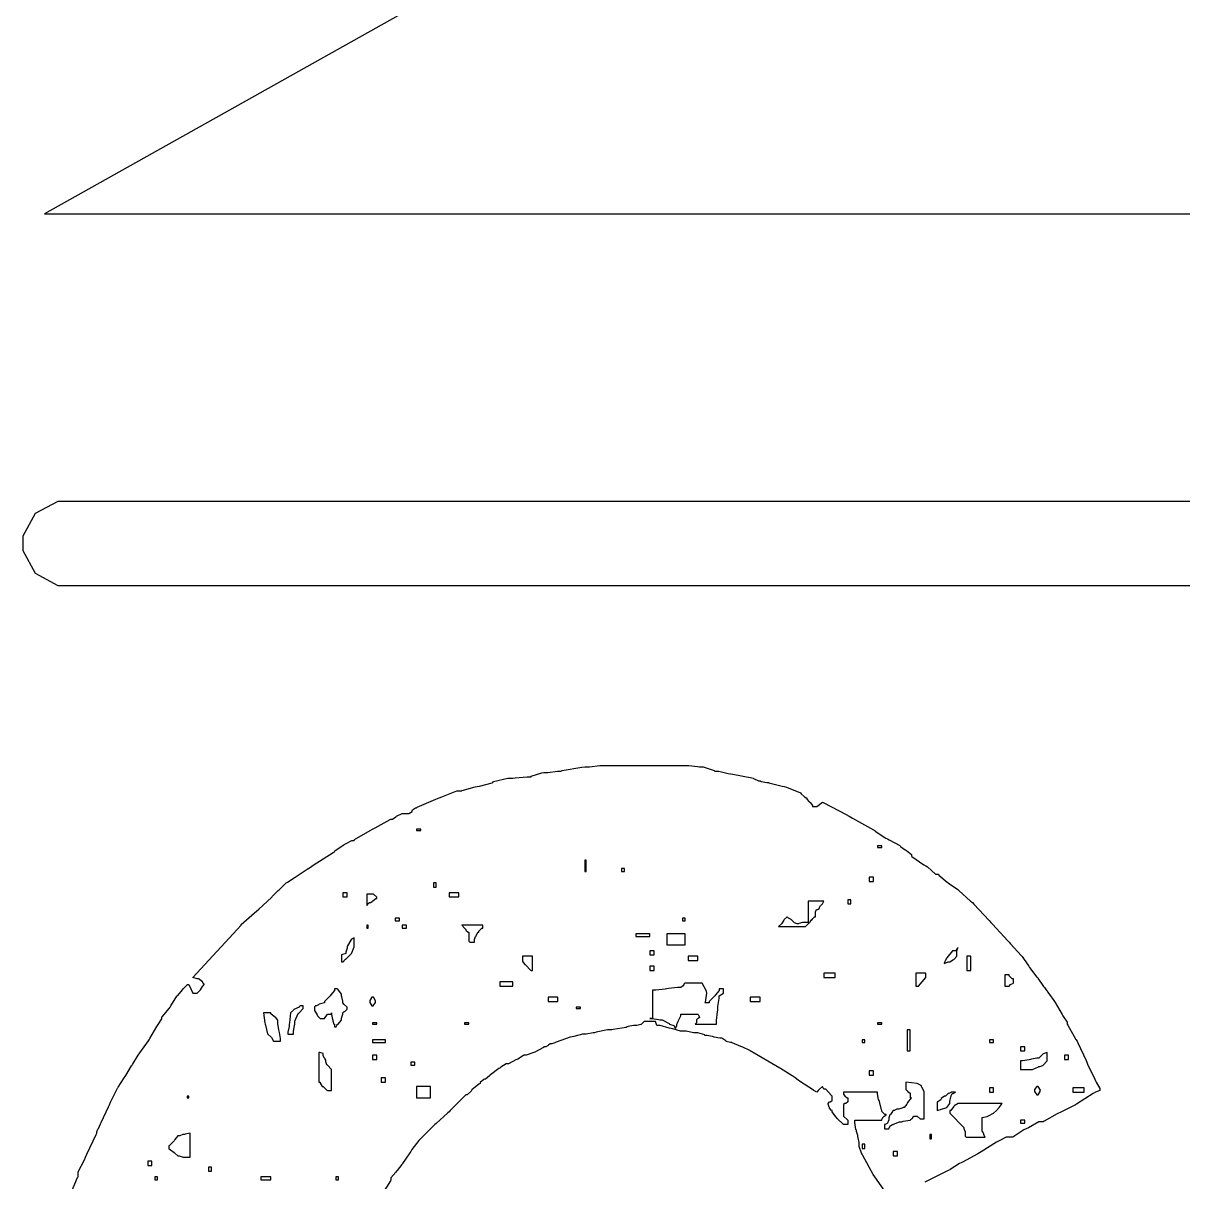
# Model space of a CAD drawing. Extents: x 114 to 248, y 19 to 327.
# Drawn here: x 124.18 to 153.1, y 134 to 162.91 of the extents above; entities that cross this region are included whole.
import ezdxf

# ---------------------------------------------------------------- set-up
doc = ezdxf.new("R2010")
doc.units = 0
doc.header["$MEASUREMENT"] = 0

msp = doc.modelspace()

# ---------------------------------------------------------------- linework, layer by layer
at = {"color": 32}
msp.add_lwpolyline([(229.199, 164.112), (229.446, 181.751), (234.208, 184.433), (239.113, 187.149), (125.13, 187.149), (129.752, 184.433), (134.902, 181.364), (134.691, 163.759), (124.707, 158.151), (173.426, 158.151), (184.01, 164.112), (193.992, 158.151), (239.254, 158.151), (229.199, 164.112)], close=True, dxfattribs=at)
at = {"color": 40}
msp.add_lwpolyline([(166.158, 148.872), (125.236, 148.872), (125.047, 148.872), (124.481, 149.177), (124.178, 149.743), (124.178, 149.931), (124.178, 150.119), (124.481, 150.686), (125.047, 150.989), (125.236, 150.989), (166.158, 150.989), (166.346, 150.989), (166.912, 150.686), (167.217, 150.119), (167.217, 149.931), (167.217, 149.743), (166.912, 149.177), (166.346, 148.872), (166.158, 148.872)], close=True, dxfattribs=at)
at = {"color": 7}
for points in [[(125.359, 133.695), (125.535, 134.109), (125.553, 134.126), (125.553, 134.25), (125.703, 134.55), (125.729, 134.621), (125.764, 134.691), (125.994, 135.186), (126.012, 135.22), (126.012, 135.248), (126.038, 135.318), (126.048, 135.326), (126.056, 135.336), (126.109, 135.45), (126.118, 135.467), (126.126, 135.485), (126.303, 135.873), (126.33, 135.926), (126.357, 135.988), (126.532, 136.34), (126.541, 136.349), (126.55, 136.367), (126.699, 136.597), (126.717, 136.631), (126.734, 136.659), (126.876, 136.896), (126.894, 136.914), (126.902, 136.931), (127.043, 137.16), (127.07, 137.195), (127.087, 137.222), (127.299, 137.521), (127.317, 137.547), (127.335, 137.575), (127.511, 137.874), (127.529, 137.9), (127.546, 137.928), (127.635, 138.067), (127.635, 138.113), (127.643, 138.122), (127.82, 138.325), (127.846, 138.359), (127.864, 138.395), (128.013, 138.634), (128.022, 138.642), (128.031, 138.651), (128.147, 138.792), (128.165, 138.818), (128.181, 138.836), (128.273, 138.924), (128.305, 138.924), (128.411, 138.712), (128.517, 138.712), (128.588, 138.782), (128.596, 138.792), (128.648, 138.88), (128.658, 138.888), (128.694, 138.924), (128.694, 138.934), (128.666, 138.958), (128.658, 138.958), (128.658, 138.986), (128.57, 139.057), (128.552, 139.065), (128.516, 139.065), (128.411, 139.101), (128.411, 139.101), (129.61, 140.406), (129.618, 140.424), (129.945, 140.714), (129.999, 140.758), (130.051, 140.802), (130.369, 141.095), (130.387, 141.111), (130.395, 141.129), (130.536, 141.271), (130.564, 141.288), (130.58, 141.305), (130.73, 141.456), (130.74, 141.464), (130.766, 141.482), (130.959, 141.606), (131.259, 141.8), (131.34, 141.853), (131.41, 141.906), (131.911, 142.223), (131.939, 142.24), (131.947, 142.258), (132.158, 142.399), (132.185, 142.416), (132.212, 142.434), (132.377, 142.522), (132.432, 142.522), (132.441, 142.54), (132.829, 142.77), (132.891, 142.805), (132.952, 142.832), (133.332, 143.043), (133.35, 143.051), (133.385, 143.051), (133.473, 143.113), (133.49, 143.122), (133.508, 143.131), (133.633, 143.192), (133.633, 143.192), (133.773, 143.192), (133.799, 143.192), (133.879, 143.246), (133.879, 143.264), (133.887, 143.281), (133.96, 143.334), (133.985, 143.334), (134.002, 143.352), (134.469, 143.554), (134.549, 143.581), (134.619, 143.608), (134.99, 143.757), (135.114, 143.757), (135.122, 143.766), (135.449, 143.855), (135.503, 143.863), (135.555, 143.873), (135.872, 143.961), (135.89, 143.969), (135.906, 143.987), (136.265, 144.074), (136.385, 144.074), (136.445, 144.084), (136.743, 144.11), (136.842, 144.11), (136.85, 144.128), (137.116, 144.207), (137.16, 144.216), (137.265, 144.216), (137.503, 144.25), (137.583, 144.25), (137.618, 144.268), (138.111, 144.348), (138.183, 144.356), (138.297, 144.356), (138.555, 144.392), (138.642, 144.392), (140.688, 144.392), (140.776, 144.392), (140.997, 144.366), (141.041, 144.356), (141.137, 144.356), (141.41, 144.268), (141.428, 144.25), (141.525, 144.25), (141.755, 144.19), (141.817, 144.18), (141.877, 144.172), (142.346, 144.084), (142.382, 144.074), (142.39, 144.066), (142.515, 144.004), (142.558, 144.004), (142.584, 143.995), (142.722, 143.969), (142.769, 143.969), (142.777, 143.961), (143.104, 143.873), (143.158, 143.863), (143.21, 143.847), (143.563, 143.705), (143.581, 143.687), (143.651, 143.617), (143.659, 143.608), (143.705, 143.581), (143.721, 143.581), (143.721, 143.554), (143.783, 143.484), (143.793, 143.474), (143.801, 143.466), (143.863, 143.393), (143.863, 143.368), (143.969, 143.368), (144.11, 143.474), (144.144, 143.458), (144.7, 143.166), (144.779, 143.122), (144.858, 143.077), (145.387, 142.787), (145.415, 142.769), (145.423, 142.752), (145.689, 142.576), (145.733, 142.558), (145.777, 142.532), (146.04, 142.391), (146.05, 142.382), (146.058, 142.373), (146.173, 142.285), (146.19, 142.276), (146.208, 142.267), (146.333, 142.168), (146.333, 142.133), (146.341, 142.117), (146.641, 141.914), (146.685, 141.887), (146.729, 141.861), (146.933, 141.676), (147.002, 141.676), (147.011, 141.658), (147.223, 141.482), (147.249, 141.464), (147.275, 141.438), (147.487, 141.297), (147.497, 141.288), (147.513, 141.271), (147.806, 141.006), (147.85, 140.971), (147.884, 140.927), (148.271, 140.52), (148.307, 140.476), (148.351, 140.432), (148.73, 140.018), (148.766, 139.983), (148.801, 139.938), (149.067, 139.648), (149.085, 139.63), (149.093, 139.621), (149.233, 139.419), (149.261, 139.383), (149.277, 139.349), (149.454, 139.11), (149.472, 139.101), (149.48, 139.084), (149.62, 138.88), (149.648, 138.854), (149.665, 138.828), (149.877, 138.527), (149.895, 138.501), (149.913, 138.475), (150.089, 138.175), (150.107, 138.148), (150.124, 138.122), (150.213, 137.983), (150.213, 137.936), (150.23, 137.91), (150.432, 137.557), (150.46, 137.513), (150.476, 137.469), (150.688, 137.028), (150.706, 136.984), (150.723, 136.94), (150.901, 136.561), (150.919, 136.525), (150.935, 136.49), (151.025, 136.332), (151.025, 136.278), (150.919, 136.242), (150.865, 136.208), (150.45, 135.944), (150.424, 135.926), (150.388, 135.909), (150.035, 135.731), (150.001, 135.713), (149.965, 135.697), (149.64, 135.52), (149.614, 135.503), (149.508, 135.503), (149.251, 135.352), (149.189, 135.326), (149.135, 135.3), (148.858, 135.114), (148.766, 135.114), (148.694, 135.114), (148.518, 135.026), (148.483, 135.008), (148.448, 134.991), (148.07, 134.753), (148.026, 134.725), (147.982, 134.699), (147.602, 134.497), (147.567, 134.479), (147.531, 134.462), (147.293, 134.312), (147.285, 134.302), (147.249, 134.286), (146.667, 133.993)], [(145.723, 133.685), (145.459, 134.065), (145.415, 134.126), (145.379, 134.188), (145.114, 134.656), (145.098, 134.691), (145.088, 134.718), (145.028, 134.884), (145.028, 134.938), (145.028, 134.982), (145, 135.097), (144.992, 135.114), (144.992, 135.158), (144.956, 135.257), (144.956, 135.29), (144.946, 135.308), (144.921, 135.48), (144.921, 135.537), (145.591, 135.537), (145.591, 135.555), (145.617, 135.607), (145.627, 135.607), (145.627, 135.617), (145.652, 135.643), (145.661, 135.643), (145.661, 135.643), (145.697, 135.671), (145.697, 135.679), (145.67, 135.679), (145.591, 135.757), (145.591, 135.783), (145.582, 135.801), (145.529, 136.005), (145.521, 136.032), (145.511, 136.058), (145.485, 136.197), (145.485, 136.242), (144.639, 136.242), (144.639, 136.208), (144.639, 136.19), (144.665, 136.136), (144.675, 136.136), (144.683, 136.128), (144.728, 136.102), (144.745, 136.102), (144.745, 135.996), (144.735, 135.988), (144.69, 135.96), (144.675, 135.96), (144.665, 135.96), (144.639, 135.935), (144.639, 135.926), (144.639, 135.643), (144.745, 135.537), (144.745, 135.431), (144.639, 135.431), (144.629, 135.441), (144.479, 135.581), (144.463, 135.607), (144.445, 135.625), (144.356, 135.745), (144.356, 135.783), (144.338, 135.783), (144.286, 135.837), (144.286, 135.855), (144.277, 135.865), (144.25, 135.937), (144.25, 135.96), (144.286, 135.996), (144.303, 135.996), (144.347, 136.023), (144.356, 136.032), (144.356, 136.136), (144.329, 136.164), (144.191, 136.313), (144.146, 136.313), (144.11, 136.385), (144.04, 136.313), (144.004, 136.278), (143.969, 136.242), (143.897, 136.278), (143.888, 136.288), (143.535, 136.517), (143.474, 136.561), (143.421, 136.605), (143.068, 136.834), (143.051, 136.842), (142.31, 137.267), (142.3, 137.276), (142.125, 137.363), (142.099, 137.371), (142.072, 137.381), (141.861, 137.469), (141.853, 137.477), (141.817, 137.477), (141.71, 137.505), (141.71, 137.513), (141.701, 137.523), (141.604, 137.583), (141.604, 137.583), (141.551, 137.583), (141.41, 137.611), (141.394, 137.619), (141.366, 137.629), (141.227, 137.654), (141.181, 137.654), (141.181, 137.672), (141.005, 137.716), (140.971, 137.724), (140.891, 137.724), (140.711, 137.76), (140.652, 137.76), (140.572, 137.76), (140.379, 137.822), (140.335, 137.83), (140.291, 137.84), (140.06, 137.9), (139.983, 137.9), (139.947, 138.006), (139.664, 138.006), (139.594, 137.936), (139.584, 137.928), (139.485, 137.9), (139.453, 137.9), (139.399, 137.9), (139.267, 137.875), (139.241, 137.866), (139.214, 137.857), (138.888, 137.805), (138.854, 137.796), (138.748, 137.796), (138.464, 137.734), (138.429, 137.724), (138.394, 137.716), (138.219, 137.69), (138.219, 137.69), (138.13, 137.69), (137.91, 137.629), (137.866, 137.619), (137.822, 137.611), (137.469, 137.487), (137.443, 137.477), (137.433, 137.469), (137.36, 137.443), (137.337, 137.443), (137.319, 137.443), (137.275, 137.416), (137.267, 137.407), (137.267, 137.407), (137.213, 137.371), (137.195, 137.371), (137.16, 137.371), (137.15, 137.355), (136.94, 137.24), (136.914, 137.231), (136.886, 137.222), (136.721, 137.16), (136.665, 137.16), (136.656, 137.152), (136.515, 137.064), (136.489, 137.054), (136.463, 137.046), (136.295, 136.958), (136.278, 136.948), (136.224, 136.948), (136.092, 136.86), (136.066, 136.842), (136.039, 136.826), (135.828, 136.675), (135.819, 136.665), (135.81, 136.649), (135.71, 136.561), (135.679, 136.561), (135.669, 136.553), (135.573, 136.479), (135.573, 136.455), (135.545, 136.438), (135.369, 136.296), (135.36, 136.278), (135.351, 136.262), (135.252, 136.172), (135.22, 136.172), (135.176, 136.128), (134.823, 135.785), (134.797, 135.749), (134.769, 135.723), (134.479, 135.459), (134.444, 135.431), (134.416, 135.405), (134.178, 135.168), (134.162, 135.15), (134.056, 135.044), (134.046, 135.035), (133.87, 134.805), (133.843, 134.761), (133.817, 134.727), (133.641, 134.462), (133.633, 134.444), (133.623, 134.436), (133.508, 134.286), (133.49, 134.268), (133.473, 134.241), (133.35, 134.102), (133.35, 134.056), (133.34, 134.029), (133.077, 133.616)]]:
    msp.add_lwpolyline(points, dxfattribs=at)
for points in [[(133.985, 142.769), (134.092, 142.769), (134.092, 142.805), (133.985, 142.805), (133.985, 142.769)], [(145.485, 142.346), (145.591, 142.346), (145.591, 142.382), (145.485, 142.382), (145.485, 142.346)], [(138.183, 141.746), (138.219, 141.746), (138.219, 142.029), (138.183, 142.029), (138.183, 141.746)], [(139.101, 141.746), (139.171, 141.746), (139.171, 141.817), (139.101, 141.817), (139.101, 141.746)], [(134.408, 141.358), (134.479, 141.358), (134.479, 141.464), (134.408, 141.464), (134.408, 141.358)], [(145.274, 141.5), (145.38, 141.5), (145.38, 141.604), (145.274, 141.604), (145.274, 141.5)], [(132.151, 141.111), (132.256, 141.111), (132.256, 141.217), (132.151, 141.217), (132.151, 141.111)], [(132.751, 140.899), (132.785, 140.935), (132.785, 140.944), (132.811, 140.971), (132.821, 140.971), (132.837, 140.971), (132.882, 140.997), (132.891, 141.005), (132.9, 141.015), (132.973, 141.075), (132.997, 141.075), (132.997, 141.103), (132.917, 141.181), (132.891, 141.181), (132.751, 141.181), (132.751, 140.899)], [(134.797, 141.111), (135.044, 141.111), (135.044, 141.217), (134.797, 141.217), (134.797, 141.111)], [(143.228, 140.618), (143.158, 140.546), (143.148, 140.53), (143.087, 140.442), (143.087, 140.442), (143.015, 140.37), (143.687, 140.37), (143.695, 140.379), (143.783, 140.468), (143.793, 140.476), (143.801, 140.486), (143.847, 140.546), (143.863, 140.546), (143.863, 140.564), (143.915, 140.618), (143.933, 140.618), (143.933, 140.722), (143.933, 140.74), (143.959, 140.794), (143.969, 140.794), (143.986, 140.794), (144.03, 140.82), (144.04, 140.829), (144.04, 140.847), (144.064, 140.899), (144.074, 140.899), (144.11, 140.935), (144.146, 141.005), (143.757, 141.005), (143.757, 140.476), (143.651, 140.476), (143.615, 140.476), (143.518, 140.451), (143.51, 140.442), (143.483, 140.442), (143.412, 140.468), (143.404, 140.476), (143.334, 140.546), (143.264, 140.582), (143.228, 140.618)], [(144.745, 140.935), (144.815, 140.935), (144.815, 141.041), (144.745, 141.041), (144.745, 140.935)], [(133.456, 140.512), (133.562, 140.512), (133.562, 140.582), (133.456, 140.582), (133.456, 140.512)], [(140.618, 140.512), (140.688, 140.512), (140.688, 140.582), (140.618, 140.582), (140.618, 140.512)], [(132.751, 140.335), (132.785, 140.335), (132.785, 140.406), (132.751, 140.406), (132.751, 140.335)], [(133.633, 140.335), (133.739, 140.335), (133.739, 140.406), (133.633, 140.406), (133.633, 140.335)], [(135.184, 140.335), (135.22, 140.299), (135.22, 140.283), (135.272, 140.229), (135.29, 140.229), (135.29, 140.017), (135.29, 140.009), (135.316, 139.983), (135.326, 139.983), (135.431, 139.983), (135.431, 140.017), (135.431, 140.045), (135.457, 140.123), (135.467, 140.123), (135.475, 140.141), (135.52, 140.229), (135.537, 140.229), (135.537, 140.257), (135.616, 140.335), (135.643, 140.335), (135.643, 140.406), (135.114, 140.406), (135.184, 140.335)], [(132.362, 140.053), (132.352, 140.036), (132.264, 139.894), (132.256, 139.876), (132.256, 139.832), (132.221, 139.733), (132.221, 139.7), (132.115, 139.664), (132.115, 139.488), (132.151, 139.488), (132.159, 139.488), (132.185, 139.515), (132.185, 139.524), (132.185, 139.524), (132.212, 139.56), (132.221, 139.56), (132.362, 139.7), (132.37, 139.718), (132.432, 139.864), (132.432, 139.912), (132.432, 139.956), (132.432, 140.056), (132.432, 140.089), (132.362, 140.053)], [(139.453, 140.123), (139.806, 140.123), (139.806, 140.193), (139.453, 140.193), (139.453, 140.123)], [(140.229, 139.912), (140.688, 139.912), (140.688, 140.193), (140.229, 140.193), (140.229, 139.912)], [(139.806, 139.664), (139.912, 139.664), (139.912, 139.77), (139.806, 139.77), (139.806, 139.664)], [(147.497, 139.84), (147.487, 139.84), (147.461, 139.816), (147.461, 139.806), (147.461, 139.806), (147.434, 139.77), (147.425, 139.77), (147.355, 139.77), (147.215, 139.594), (147.205, 139.586), (147.179, 139.524), (147.179, 139.524), (147.169, 139.515), (147.144, 139.453), (147.144, 139.453), (147.249, 139.488), (147.283, 139.488), (147.381, 139.551), (147.391, 139.56), (147.461, 139.63), (147.461, 139.736), (147.461, 139.762), (147.487, 139.84), (147.497, 139.84)], [(136.631, 139.524), (136.631, 139.498), (136.692, 139.427), (136.701, 139.417), (136.71, 139.409), (136.832, 139.287), (136.842, 139.277), (136.878, 139.277), (136.878, 139.63), (136.631, 139.63), (136.631, 139.524)], [(140.758, 139.524), (141.005, 139.524), (141.005, 139.63), (140.758, 139.63), (140.758, 139.524)], [(147.708, 139.277), (147.814, 139.277), (147.814, 139.63), (147.708, 139.63), (147.708, 139.277)], [(139.806, 139.277), (139.912, 139.277), (139.912, 139.383), (139.806, 139.383), (139.806, 139.277)], [(144.146, 139.101), (144.427, 139.101), (144.427, 139.207), (144.146, 139.207), (144.146, 139.101)], [(146.439, 138.888), (146.509, 138.888), (146.685, 139.101), (146.685, 139.207), (146.439, 139.207), (146.439, 138.888)], [(148.66, 138.888), (148.766, 138.888), (148.802, 138.924), (148.872, 138.958), (148.872, 139.065), (148.845, 139.065), (148.766, 139.145), (148.766, 139.171), (148.66, 139.171), (148.66, 138.888)], [(131.869, 138.219), (131.869, 138.175), (131.893, 138.052), (131.903, 138.042), (131.903, 138.016), (131.929, 137.936), (131.939, 137.936), (131.939, 137.866), (131.975, 137.866), (131.983, 137.866), (132.009, 137.92), (132.009, 137.936), (132.035, 137.936), (132.106, 138.026), (132.115, 138.042), (132.115, 138.086), (132.151, 138.186), (132.151, 138.219), (132.185, 138.253), (132.202, 138.253), (132.256, 138.307), (132.256, 138.325), (132.256, 138.359), (132.185, 138.429), (132.151, 138.465), (132.151, 138.509), (132.123, 138.616), (132.115, 138.642), (132.115, 138.686), (132.026, 138.81), (132.009, 138.818), (131.939, 138.818), (131.939, 138.774), (131.849, 138.669), (131.833, 138.642), (131.815, 138.625), (131.692, 138.505), (131.692, 138.465), (131.692, 138.465), (131.559, 138.439), (131.55, 138.429), (131.541, 138.421), (131.495, 138.395), (131.48, 138.395), (131.47, 138.395), (131.446, 138.369), (131.446, 138.359), (131.446, 138.325), (131.446, 138.281), (131.506, 138.166), (131.516, 138.148), (131.586, 138.077), (131.692, 138.077), (131.763, 138.183), (131.869, 138.183), (131.869, 138.219)], [(136.066, 138.888), (136.385, 138.888), (136.385, 138.994), (136.066, 138.994), (136.066, 138.888)], [(139.806, 138.077), (139.867, 138.077), (140.025, 138.052), (140.053, 138.042), (140.113, 138.042), (140.29, 137.954), (140.299, 137.936), (140.406, 137.9), (140.442, 137.83), (140.476, 137.9), (140.476, 137.928), (140.502, 137.998), (140.512, 138.006), (140.52, 138.024), (140.582, 138.144), (140.582, 138.183), (141.005, 138.183), (141.013, 138.175), (141.041, 138.113), (141.041, 138.113), (141.041, 138.104), (141.013, 138.077), (141.005, 138.077), (140.971, 138.042), (140.971, 137.972), (140.935, 137.936), (141.464, 137.936), (141.464, 138.024), (141.49, 138.245), (141.5, 138.289), (141.5, 138.377), (141.534, 138.576), (141.534, 138.642), (141.64, 138.712), (141.64, 138.818), (141.534, 138.818), (141.534, 138.774), (141.446, 138.669), (141.428, 138.642), (141.41, 138.625), (141.288, 138.505), (141.288, 138.465), (141.181, 138.465), (141.19, 138.483), (141.225, 138.713), (141.217, 138.748), (141.207, 138.775), (141.108, 138.958), (141.075, 138.958), (140.688, 138.958), (140.678, 138.958), (140.652, 138.934), (140.652, 138.924), (140.652, 138.924), (140.626, 138.888), (140.618, 138.888), (140.582, 138.854), (140.494, 138.854), (140.273, 138.828), (140.229, 138.818), (140.185, 138.81), (139.954, 138.782), (139.876, 138.782), (139.876, 138.077), (139.806, 138.077)], [(132.891, 138.606), (132.873, 138.606), (132.821, 138.527), (132.821, 138.501), (132.821, 138.475), (132.873, 138.395), (132.891, 138.395), (132.908, 138.395), (132.961, 138.475), (132.961, 138.501), (132.968, 138.515), (132.91, 138.606), (132.891, 138.606)], [(137.267, 138.501), (137.513, 138.501), (137.513, 138.606), (137.267, 138.606), (137.267, 138.501)], [(142.31, 138.501), (142.558, 138.501), (142.558, 138.606), (142.31, 138.606), (142.31, 138.501)], [(131.093, 138.395), (131.083, 138.395), (131.057, 138.369), (131.057, 138.359), (131.057, 138.359), (130.925, 138.298), (130.917, 138.289), (130.845, 138.219), (130.845, 138.219), (130.818, 137.972), (130.81, 137.936), (130.81, 137.875), (130.774, 137.736), (130.774, 137.69), (130.917, 137.69), (130.917, 137.752), (130.941, 137.91), (130.951, 137.936), (130.951, 138.008), (131.039, 138.202), (131.057, 138.219), (131.163, 138.325), (131.163, 138.395), (131.093, 138.395)], [(137.972, 138.325), (138.077, 138.325), (138.077, 138.359), (137.972, 138.359), (137.972, 138.325)], [(130.175, 138.219), (130.175, 138.219), (130.201, 137.972), (130.211, 137.936), (130.219, 137.91), (130.271, 137.699), (130.281, 137.69), (130.351, 137.619), (130.368, 137.601), (130.422, 137.513), (130.422, 137.513), (130.598, 137.513), (130.598, 137.575), (130.572, 137.725), (130.564, 137.76), (130.554, 137.796), (130.528, 137.954), (130.528, 138.006), (130.528, 138.034), (130.474, 138.113), (130.458, 138.113), (130.448, 138.122), (130.351, 138.195), (130.351, 138.219), (130.175, 138.219)], [(132.891, 137.936), (132.997, 137.936), (132.997, 137.972), (132.891, 137.972), (132.891, 137.936)], [(135.184, 137.936), (135.29, 137.936), (135.29, 137.972), (135.184, 137.972), (135.184, 137.936)], [(145.485, 137.936), (145.591, 137.936), (145.591, 137.972), (145.485, 137.972), (145.485, 137.936)], [(146.226, 137.267), (146.297, 137.267), (146.297, 137.796), (146.226, 137.796), (146.226, 137.267)], [(132.891, 137.477), (133.21, 137.477), (133.21, 137.547), (132.891, 137.547), (132.891, 137.477)], [(145.098, 137.477), (145.168, 137.477), (145.168, 137.547), (145.098, 137.547), (145.098, 137.477)], [(148.273, 137.477), (148.379, 137.477), (148.379, 137.547), (148.273, 137.547), (148.273, 137.477)], [(149.049, 137.267), (149.155, 137.267), (149.155, 137.371), (149.049, 137.371), (149.049, 137.267)], [(131.586, 136.489), (131.586, 136.463), (131.638, 136.385), (131.656, 136.385), (131.665, 136.376), (131.753, 136.288), (131.763, 136.278), (131.869, 136.278), (131.869, 136.808), (131.763, 136.914), (131.753, 136.923), (131.727, 136.995), (131.727, 137.018), (131.727, 137.036), (131.7, 137.082), (131.692, 137.09), (131.692, 137.09), (131.656, 137.144), (131.656, 137.16), (131.656, 137.195), (131.656, 137.204), (131.577, 137.231), (131.55, 137.231), (131.55, 136.489), (131.586, 136.489)], [(132.891, 137.054), (132.997, 137.054), (132.997, 137.16), (132.891, 137.16), (132.891, 137.054)], [(149.049, 136.808), (149.109, 136.808), (149.248, 136.808), (149.295, 136.808), (149.348, 136.808), (149.498, 136.87), (149.508, 136.878), (149.534, 136.878), (149.604, 136.905), (149.614, 136.914), (149.718, 137.018), (149.718, 137.231), (149.614, 137.195), (149.508, 137.09), (149.454, 137.09), (149.321, 137.064), (149.295, 137.054), (149.268, 137.046), (149.102, 137.018), (149.049, 137.018), (149.049, 136.808)], [(150.143, 137.054), (150.247, 137.054), (150.247, 137.16), (150.143, 137.16), (150.143, 137.054)], [(133.843, 136.914), (133.949, 136.914), (133.949, 136.984), (133.843, 136.984), (133.843, 136.914)], [(133.103, 136.489), (133.21, 136.489), (133.21, 136.595), (133.103, 136.595), (133.103, 136.489)], [(145.274, 136.665), (145.38, 136.665), (145.38, 136.772), (145.274, 136.772), (145.274, 136.665)], [(133.985, 136.102), (134.338, 136.102), (134.338, 136.385), (133.985, 136.385), (133.985, 136.102)], [(146.333, 136.102), (146.323, 136.094), (146.235, 135.978), (146.226, 135.96), (146.217, 135.944), (146.144, 135.855), (146.12, 135.855), (146.111, 135.847), (146.012, 135.819), (145.98, 135.819), (145.962, 135.819), (145.918, 135.793), (145.91, 135.783), (145.874, 135.783), (145.864, 135.775), (145.812, 135.689), (145.803, 135.679), (145.794, 135.671), (145.767, 135.598), (145.767, 135.573), (145.767, 135.537), (145.758, 135.529), (145.733, 135.467), (145.733, 135.467), (145.723, 135.459), (145.676, 135.431), (145.661, 135.431), (145.661, 135.326), (145.767, 135.326), (145.803, 135.396), (145.812, 135.406), (145.857, 135.431), (145.874, 135.431), (145.882, 135.441), (146.035, 135.503), (146.086, 135.503), (146.12, 135.512), (146.297, 135.537), (146.297, 135.537), (146.333, 135.573), (146.341, 135.573), (146.367, 135.599), (146.367, 135.607), (146.367, 135.607), (146.393, 135.643), (146.403, 135.643), (146.473, 135.643), (146.543, 135.573), (146.649, 135.573), (146.649, 136.208), (146.649, 136.252), (146.587, 136.367), (146.579, 136.385), (146.57, 136.402), (146.473, 136.455), (146.473, 136.455), (146.19, 136.489), (146.19, 136.313), (146.19, 136.305), (146.217, 136.278), (146.226, 136.278), (146.226, 136.27), (146.252, 136.242), (146.262, 136.242), (146.262, 136.242), (146.297, 136.218), (146.297, 136.208), (146.297, 136.102), (146.333, 136.102)], [(147.321, 136.242), (147.311, 136.234), (147.264, 136.208), (147.249, 136.208), (147.179, 136.136), (147.151, 136.136), (147.072, 136.084), (147.072, 136.066), (147.063, 136.049), (146.991, 135.996), (146.968, 135.996), (146.968, 135.783), (147.215, 135.855), (147.285, 135.96), (147.285, 136.004), (147.311, 136.12), (147.321, 136.136), (147.321, 136.154), (147.345, 136.208), (147.355, 136.208), (147.372, 136.208), (147.416, 136.234), (147.425, 136.242), (147.321, 136.242)], [(148.273, 136.242), (148.379, 136.242), (148.379, 136.349), (148.273, 136.349), (148.273, 136.242)], [(149.472, 136.385), (149.454, 136.385), (149.401, 136.306), (149.401, 136.278), (149.401, 136.252), (149.454, 136.172), (149.472, 136.172), (149.488, 136.172), (149.542, 136.252), (149.542, 136.278), (149.549, 136.292), (149.491, 136.385), (149.472, 136.385)], [(150.354, 136.242), (150.636, 136.242), (150.636, 136.349), (150.354, 136.349), (150.354, 136.242)], [(128.271, 136.102), (128.305, 136.102), (128.305, 136.136), (128.271, 136.136), (128.271, 136.102)], [(147.638, 135.36), (147.638, 135.334), (147.664, 135.264), (147.673, 135.254), (147.673, 135.15), (147.673, 135.141), (147.698, 135.114), (147.708, 135.114), (148.167, 135.114), (148.157, 135.123), (148.131, 135.184), (148.131, 135.184), (148.131, 135.202), (148.105, 135.254), (148.096, 135.254), (148.096, 135.607), (148.096, 135.607), (148.219, 135.635), (148.237, 135.643), (148.253, 135.653), (148.379, 135.713), (148.379, 135.713), (148.449, 135.783), (148.519, 135.855), (148.59, 135.96), (147.531, 135.96), (147.496, 135.96), (147.399, 135.9), (147.391, 135.89), (147.381, 135.873), (147.308, 135.783), (147.285, 135.783), (147.285, 135.713), (147.638, 135.36)], [(149.049, 135.467), (149.155, 135.467), (149.155, 135.537), (149.049, 135.537), (149.049, 135.467)], [(127.812, 134.831), (127.82, 134.823), (127.943, 134.735), (127.952, 134.725), (127.961, 134.717), (128.034, 134.655), (128.058, 134.655), (128.066, 134.647), (128.166, 134.621), (128.199, 134.621), (128.233, 134.621), (128.313, 134.621), (128.341, 134.621), (128.341, 135.22), (128.341, 135.22), (128.217, 135.194), (128.199, 135.184), (128.163, 135.184), (128.084, 135.15), (128.058, 135.15), (128.031, 135.15), (127.961, 135.062), (127.952, 135.044), (127.943, 135.027), (127.828, 134.911), (127.812, 134.902), (127.812, 134.831)], [(146.792, 135.078), (146.826, 135.078), (146.826, 135.184), (146.792, 135.184), (146.792, 135.078)], [(145.098, 134.831), (145.168, 134.831), (145.168, 134.938), (145.098, 134.938), (145.098, 134.831)], [(127.283, 134.408), (127.389, 134.408), (127.389, 134.515), (127.283, 134.515), (127.283, 134.408)], [(145.874, 134.655), (145.98, 134.655), (145.98, 134.761), (145.874, 134.761), (145.874, 134.655)], [(128.8, 134.268), (128.87, 134.268), (128.87, 134.372), (128.8, 134.372), (128.8, 134.268)], [(127.459, 134.056), (127.529, 134.056), (127.529, 134.126), (127.459, 134.126), (127.459, 134.056)], [(130.105, 134.056), (130.351, 134.056), (130.351, 134.126), (130.105, 134.126), (130.105, 134.056)], [(131.975, 134.056), (132.045, 134.056), (132.045, 134.126), (131.975, 134.126), (131.975, 134.056)]]:
    msp.add_lwpolyline(points, close=True, dxfattribs=at)

doc.saveas('drawing.dxf')
